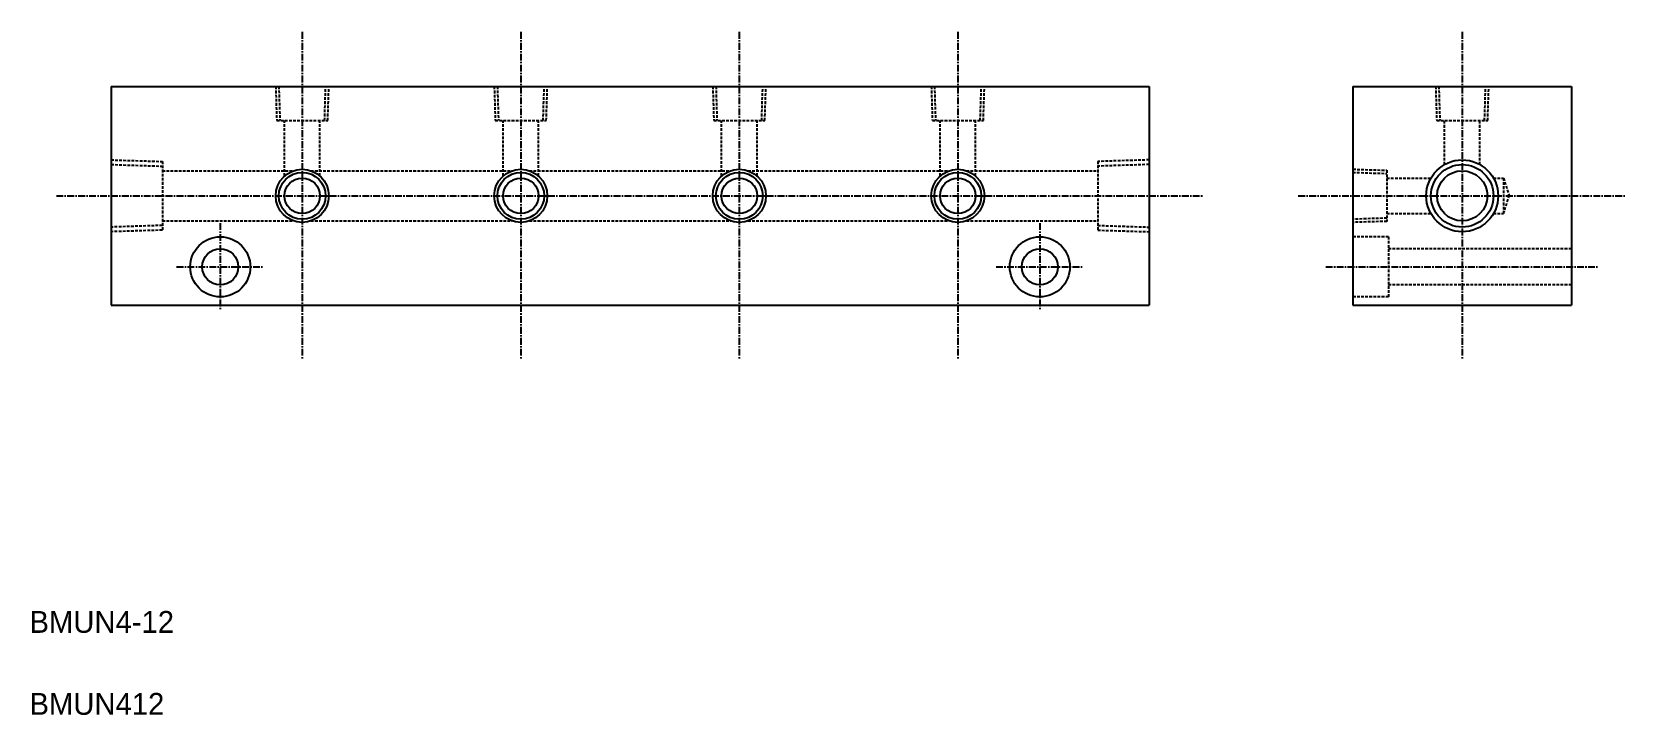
# Model space of a CAD drawing. Extents: x -80 to 212, y 121 to 246.
import ezdxf

# ---------------------------------------------------------------- set-up
doc = ezdxf.new("R2010")
doc.units = 0
doc.linetypes.add('CENTER', pattern=[2, 1.25, -0.25, 0.25, -0.25])
doc.linetypes.add('DASHED', pattern=[0.75, 0.5, -0.25])
doc.layers.get('0').update_dxf_attribs({"linetype": 'CONTINUOUS'})
doc.layers.add('CENTER', color=1, linetype='CENTER')

msp = doc.modelspace()

# ---------------------------------------------------------------- linework, layer by layer
at = {"color": 7, "linetype": 'CONTINUOUS'}
for p, q in [((-65.43, 235.94), (124.57, 235.94)), ((-65.43, 235.94), (-65.43, 195.94)), ((124.57, 235.94), (124.57, 195.94)), ((161.88, 235.94), (161.88, 195.94)), ((161.88, 235.94), (201.88, 235.94)), ((201.88, 235.94), (201.88, 195.94)), ((-65.43, 195.94), (124.57, 195.94)), ((161.88, 195.94), (201.88, 195.94))]:
    msp.add_line(p, q, dxfattribs=at)
at = {"color": 3, "linetype": 'DASHED'}
for p, q in [((-35.29, 235.94), (-35.1, 229.74)), ((-34.71, 235.96), (-34.52, 229.74)), ((-26.34, 229.74), (-26.14, 235.96)), ((-25.76, 229.74), (-25.56, 235.94)), ((4.71, 235.94), (4.9, 229.74)), ((5.29, 235.96), (5.48, 229.74)), ((13.66, 229.74), (13.86, 235.96)), ((14.24, 229.74), (14.44, 235.94)), ((44.71, 235.94), (44.9, 229.74)), ((45.29, 235.96), (45.48, 229.74)), ((53.66, 229.74), (53.86, 235.96)), ((54.24, 229.74), (54.44, 235.94)), ((84.71, 235.94), (84.9, 229.74)), ((85.29, 235.96), (85.48, 229.74)), ((93.66, 229.74), (93.86, 235.96)), ((94.24, 229.74), (94.44, 235.94)), ((177.02, 235.94), (177.21, 229.74)), ((177.6, 235.96), (177.79, 229.74)), ((185.97, 229.74), (186.16, 235.96)), ((186.55, 229.74), (186.74, 235.94)), ((-35.1, 229.74), (-25.76, 229.74)), ((-33.68, 219.56), (-33.68, 229.74)), ((-27.18, 219.56), (-27.18, 229.74)), ((4.9, 229.74), (14.24, 229.74)), ((6.32, 219.56), (6.32, 229.74)), ((12.82, 219.56), (12.82, 229.74)), ((44.9, 229.74), (54.24, 229.74)), ((46.32, 219.56), (46.32, 229.74)), ((52.82, 219.56), (52.82, 229.74)), ((84.9, 229.74), (94.24, 229.74)), ((86.32, 219.56), (86.32, 229.74)), ((92.82, 219.56), (92.82, 229.74)), ((177.21, 229.74), (186.55, 229.74)), ((178.63, 221.66), (178.63, 229.74)), ((185.13, 221.66), (185.13, 229.74)), ((-65.43, 222.52), (-56.03, 222.23)), ((-56.03, 222.23), (-56.03, 209.66)), ((124.57, 222.52), (115.17, 222.23)), ((115.17, 222.23), (115.17, 209.66)), ((-65.43, 221.67), (-56.03, 221.37)), ((-56.03, 220.54), (-32.01, 220.54)), ((-28.85, 220.54), (7.99, 220.54)), ((11.15, 220.54), (47.99, 220.54)), ((51.15, 220.54), (87.99, 220.54)), ((91.15, 220.54), (115.17, 220.54)), ((124.57, 221.67), (115.17, 221.37)), ((161.86, 220.23), (168.08, 220.03)), ((161.88, 220.81), (168.08, 220.62)), ((168.08, 220.62), (168.08, 211.27)), ((168.08, 219.19), (176.16, 219.19)), ((187.6, 219.19), (189.46, 219.19)), ((189.46, 219.19), (190.46, 215.94)), ((189.46, 219.19), (189.46, 212.69)), ((189.46, 212.69), (190.46, 215.94)), ((-56.03, 210.52), (-65.43, 210.22)), ((-56.03, 211.34), (-32.01, 211.34)), ((-28.85, 211.34), (7.99, 211.34)), ((11.15, 211.34), (47.99, 211.34)), ((51.15, 211.34), (87.99, 211.34)), ((91.15, 211.34), (115.17, 211.34)), ((115.17, 210.52), (124.57, 210.22)), ((168.08, 211.86), (161.86, 211.66)), ((168.08, 211.27), (161.88, 211.08)), ((168.08, 212.69), (176.16, 212.69)), ((187.6, 212.69), (189.46, 212.69)), ((-56.03, 209.66), (-65.43, 209.37)), ((115.17, 209.66), (124.57, 209.37)), ((168.38, 208.44), (161.88, 208.44)), ((168.38, 208.44), (168.38, 197.44)), ((201.88, 206.24), (168.38, 206.24)), ((201.88, 199.64), (168.38, 199.64)), ((168.38, 197.44), (161.88, 197.44))]:
    msp.add_line(p, q, dxfattribs=at)
at = {"color": 3, "linetype": 'CONTINUOUS'}
for centre, radius in [((181.88, 215.94), 6.58), ((-30.43, 215.94), 4.86), ((9.57, 215.94), 4.86), ((49.57, 215.94), 4.86), ((89.57, 215.94), 4.86)]:
    msp.add_circle(centre, radius, dxfattribs=at)
at = {"color": 7, "linetype": 'CONTINUOUS'}
for centre, radius in [((-30.43, 215.94), 4.28), ((-30.43, 215.94), 3.25), ((9.57, 215.94), 4.28), ((9.57, 215.94), 3.25), ((49.57, 215.94), 4.28), ((49.57, 215.94), 3.25), ((89.57, 215.94), 4.28), ((89.57, 215.94), 3.25), ((181.88, 215.94), 5.72), ((181.88, 215.94), 4.6), ((-45.43, 202.94), 5.5), ((104.57, 202.94), 5.5), ((-45.43, 202.94), 3.3), ((104.57, 202.94), 3.3)]:
    msp.add_circle(centre, radius, dxfattribs=at)
at = {"layer": 'CENTER', "color": 1, "linetype": 'CENTER'}
for p, q in [((-30.43, 245.94), (-30.43, 185.94)), ((9.57, 245.94), (9.57, 185.94)), ((49.57, 245.94), (49.57, 185.94)), ((89.57, 245.94), (89.57, 185.94)), ((181.88, 245.94), (181.88, 185.94)), ((-75.43, 215.94), (134.57, 215.94)), ((151.88, 215.94), (211.88, 215.94)), ((-45.43, 210.94), (-45.43, 194.94)), ((104.57, 210.94), (104.57, 194.94)), ((-53.43, 202.94), (-37.43, 202.94)), ((96.57, 202.94), (112.57, 202.94)), ((156.91, 202.94), (206.75, 202.94))]:
    msp.add_line(p, q, dxfattribs=at)

# ---------------------------------------------------------------- texts
at = {"color": 7, "linetype": 'CONTINUOUS'}
for s, p in [('BMUN4-12', (-80.35, 135.96)), ('BMUN412', (-80.35, 120.96))]:
    msp.add_text(s, height=4, dxfattribs=at).set_placement(p)

doc.saveas('drawing.dxf')
